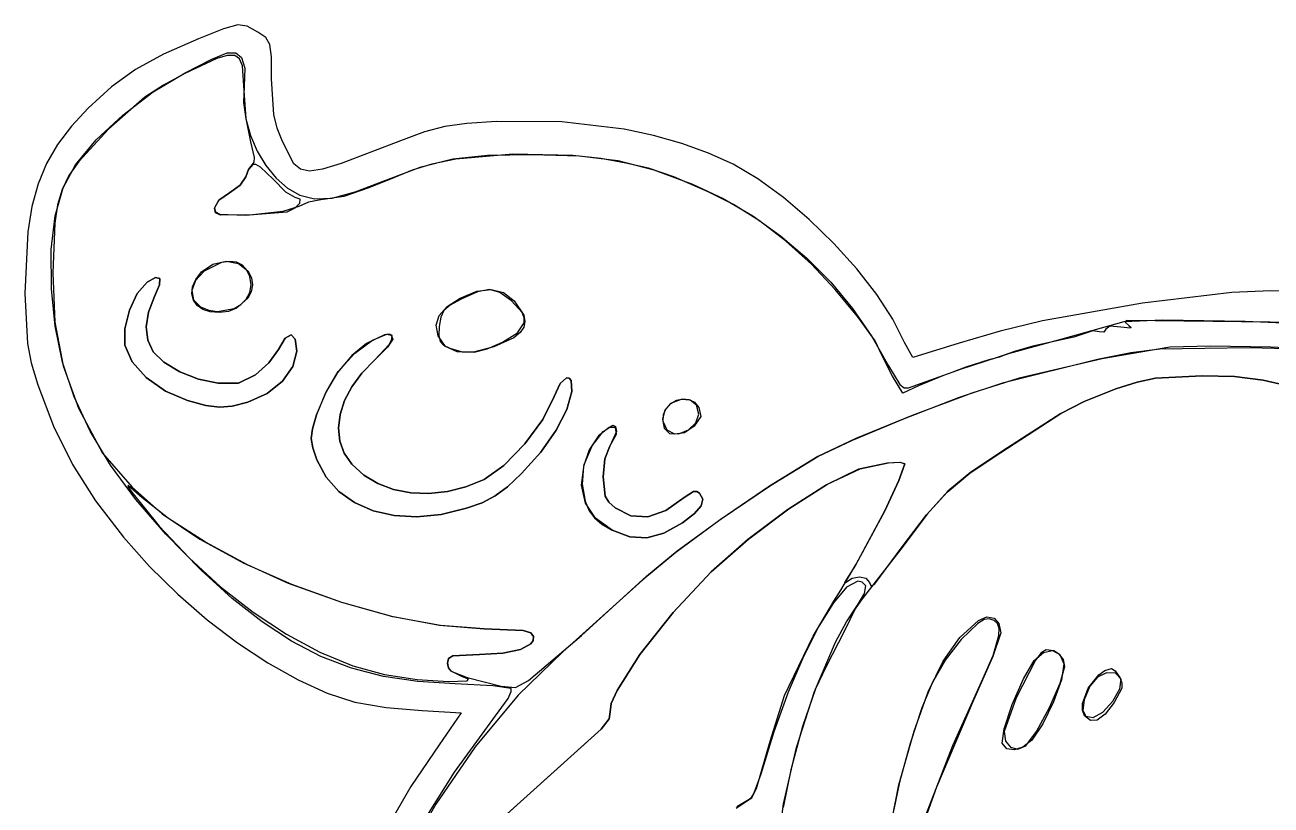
# Model space of a CAD drawing. Extents: x 92 to 340, y 24 to 544.
# Drawn here: x 91.9 to 188.1, y 483.7 to 543.9 of the extents above; entities that cross this region are included whole.
import ezdxf

# ---------------------------------------------------------------- set-up
doc = ezdxf.new("R2010")
doc.units = 0

msp = doc.modelspace()

# ---------------------------------------------------------------- linework, layer by layer
at = {"layer": 'Layer 1'}
for p, q in [((107.226471, 543.589031), (105.29753, 542.823839)), ((108.330936, 543.895534), (107.226471, 543.589031)), ((109.066903, 543.794248), (108.330936, 543.895534)), ((109.890347, 543.336072), (109.066903, 543.794248)), ((105.29753, 542.823839), (102.609693, 541.640991)), ((110.494904, 542.91517), (109.890347, 543.336072)), ((110.809907, 542.387408), (110.494904, 542.91517)), ((102.609693, 541.640991), (100.452742, 540.453215)), ((106.335817, 541.249236), (107.529689, 541.735166)), ((107.526054, 541.543184), (106.718426, 541.309859)), ((108.099778, 541.532671), (107.526054, 541.543184)), ((107.529689, 541.735166), (108.184539, 541.745903)), ((108.478487, 541.267034), (108.099778, 541.532671)), ((108.184539, 541.745903), (108.628813, 541.369688)), ((110.929714, 541.430426), (110.809907, 542.387408)), ((106.718426, 541.309859), (104.245899, 540.156837)), ((104.274474, 540.199876), (106.335817, 541.249236)), ((108.701072, 540.734985), (108.478487, 541.267034)), ((108.628813, 541.369688), (108.877477, 540.556579)), ((108.833424, 538.826511), (108.701072, 540.734985)), ((108.877477, 540.556579), (108.826369, 539.164825)), ((110.948681, 539.721862), (110.929714, 541.430426)), ((100.452742, 540.453215), (98.592521, 539.113105)), ((101.814641, 538.717927), (104.274474, 540.199876)), ((104.245899, 540.156837), (102.595592, 539.252309)), ((111.117309, 536.97231), (110.948681, 539.721862)), ((98.592521, 539.113105), (96.794875, 537.473255)), ((99.461965, 536.937165), (101.814641, 538.717927)), ((102.595592, 539.252309), (101.172762, 538.310176)), ((108.826369, 539.164825), (108.78563, 537.914247)), ((108.982561, 536.663277), (108.833424, 538.826511)), ((101.172762, 538.310176), (98.372145, 535.845184)), ((108.78563, 537.914247), (108.955546, 536.632171)), ((96.794875, 537.473255), (95.499008, 536.073459)), ((97.400198, 535.011873), (99.461965, 536.937165)), ((108.955546, 536.632171), (109.313539, 535.362705)), ((109.338602, 534.871517), (108.982561, 536.663277)), ((111.37552, 535.936664), (111.117309, 536.97231)), ((95.499008, 536.073459), (94.434173, 534.665754)), ((98.372145, 535.845184), (96.061631, 533.351601)), ((111.79182, 534.885275), (111.37552, 535.936664)), ((124.30856, 536.046268), (122.749634, 535.631302)), ((126.016447, 536.287932), (124.30856, 536.046268)), ((128.31065, 536.444201), (126.016447, 536.287932)), ((133.33955, 536.424269), (128.31065, 536.444201)), ((138.152319, 535.849241), (133.33955, 536.424269)), ((140.434669, 535.361338), (138.152319, 535.849241)), ((95.813094, 533.096338), (97.400198, 535.011873)), ((109.313539, 535.362705), (109.837033, 534.149954)), ((109.630658, 533.654874), (109.338602, 534.871517)), ((112.67618, 533.174594), (111.79182, 534.885275)), ((120.902312, 534.955125), (116.314313, 533.202475)), ((122.749634, 535.631302), (120.902312, 534.955125)), ((142.611405, 534.743988), (140.434669, 535.361338)), ((144.665333, 534.000299), (142.611405, 534.743988)), ((94.434173, 534.665754), (93.58279, 533.198642)), ((109.837033, 534.149954), (110.503452, 533.038026)), ((124.935844, 533.550584), (127.607018, 533.839041)), ((129.562968, 533.915533), (125.168032, 533.521177)), ((127.607018, 533.839041), (131.057027, 533.901378)), ((134.197815, 533.825767), (129.562968, 533.915533)), ((131.057027, 533.901378), (134.696042, 533.78366)), ((136.360331, 533.591081), (134.197815, 533.825767)), ((134.696042, 533.78366), (137.682198, 533.415249)), ((146.579259, 533.13338), (144.665333, 534.000299)), ((93.58279, 533.198642), (92.927281, 531.620624)), ((94.87369, 531.320399), (95.813094, 533.096338)), ((96.061631, 533.351601), (95.309329, 532.279056)), ((109.162654, 532.733197), (109.466308, 533.107627)), ((109.490297, 533.128794), (109.169754, 532.739415)), ((109.466308, 533.107627), (109.605054, 533.30386)), ((109.738559, 533.131418), (109.490297, 533.128794)), ((109.605054, 533.30386), (109.630658, 533.654874)), ((110.105586, 532.925417), (109.738559, 533.131418)), ((111.066156, 531.982265), (110.105586, 532.925417)), ((110.503452, 533.038026), (111.29022, 532.071027)), ((113.180078, 532.749088), (112.67618, 533.174594)), ((116.314313, 533.202475), (114.884505, 532.762148)), ((119.768484, 531.915237), (122.503125, 532.940989)), ((123.305405, 533.150711), (121.796604, 532.669124)), ((122.503125, 532.940989), (124.935844, 533.550584)), ((125.168032, 533.521177), (123.305405, 533.150711)), ((138.288976, 533.225455), (136.360331, 533.591081)), ((137.682198, 533.415249), (140.446897, 532.71611)), ((140.044752, 532.831402), (138.288976, 533.225455)), ((141.985031, 532.172765), (140.044752, 532.831402)), ((148.48197, 532.016792), (146.579259, 533.13338)), ((95.309329, 532.279056), (94.775089, 531.192616)), ((108.535415, 531.511615), (108.96113, 532.165357)), ((108.96113, 532.165357), (108.535415, 531.511615)), ((109.169754, 532.739415), (108.96113, 532.165357)), ((108.96113, 532.165357), (109.162654, 532.733197)), ((112.051994, 530.990474), (111.066156, 531.982265)), ((111.29022, 532.071027), (112.174759, 531.293066)), ((113.877973, 532.611312), (113.180078, 532.749088)), ((114.884505, 532.762148), (113.877973, 532.611312)), ((117.386813, 531.006266), (119.768484, 531.915237)), ((120.120909, 531.988968), (118.445213, 531.305637)), ((121.796604, 532.669124), (120.120909, 531.988968)), ((140.446897, 532.71611), (143.421543, 531.606204)), ((144.63898, 531.015301), (141.985031, 532.172765)), ((150.459111, 530.575486), (148.48197, 532.016792)), ((92.927281, 531.620624), (92.450069, 529.880201)), ((94.254168, 529.151751), (94.87369, 531.320399)), ((94.775089, 531.192616), (94.42098, 529.994737)), ((106.865452, 530.365087), (107.693246, 530.930634)), ((107.693246, 530.930634), (106.881592, 530.375891)), ((107.693246, 530.930634), (108.535415, 531.511615)), ((108.535415, 531.511615), (107.693246, 530.930634)), ((112.771132, 530.577856), (112.051994, 530.990474)), ((112.174759, 531.293066), (113.134493, 530.748248)), ((115.622549, 530.532568), (117.386813, 531.006266)), ((118.445213, 531.305637), (116.531966, 530.660582)), ((143.421543, 531.606204), (145.801498, 530.483891)), ((146.607283, 530.034231), (144.63898, 531.015301)), ((94.42098, 529.994737), (94.209073, 528.587874)), ((106.881592, 530.375891), (106.546717, 529.784106)), ((106.546717, 529.740008), (106.865452, 530.365087)), ((113.1541, 530.443613), (112.771132, 530.577856)), ((112.774258, 529.76198), (113.130833, 530.128064)), ((113.79313, 530.217449), (113.057235, 529.865597)), ((113.130833, 530.128064), (113.1541, 530.443613)), ((113.134493, 530.748248), (114.272754, 530.458457)), ((114.758683, 530.396528), (113.79313, 530.217449)), ((114.272754, 530.458457), (115.622549, 530.532568)), ((116.531966, 530.660582), (114.758683, 530.396528)), ((145.801498, 530.483891), (148.078356, 529.147501)), ((148.606939, 528.764533), (146.607283, 530.034231)), ((152.43751, 528.885686), (150.459111, 530.575486)), ((92.450069, 529.880201), (92.133575, 527.925875)), ((93.948971, 526.561886), (94.254168, 529.151751)), ((106.546717, 529.784106), (106.626616, 529.464753)), ((106.623209, 529.38454), (106.546717, 529.740008)), ((107.00308, 529.20555), (106.623209, 529.38454)), ((106.626616, 529.464753), (106.962598, 529.282455)), ((106.962598, 529.282455), (108.920207, 529.202022)), ((109.511816, 529.234125), (107.00308, 529.20555)), ((108.920207, 529.202022), (112.157298, 529.47613)), ((111.816471, 529.479217), (109.511816, 529.234125)), ((113.057235, 529.865597), (111.816471, 529.479217)), ((112.157298, 529.47613), (112.774258, 529.76198)), ((148.078356, 529.147501), (150.233919, 527.613906)), ((94.209073, 528.587874), (94.06014, 524.757019)), ((150.618104, 527.220132), (148.606939, 528.764533)), ((154.343991, 527.023618), (152.43751, 528.885686)), ((92.133575, 527.925875), (91.912427, 523.169518)), ((150.233919, 527.613906), (152.249989, 525.899976)), ((152.620935, 525.41495), (150.618104, 527.220132)), ((156.105381, 525.065505), (154.343991, 527.023618)), ((93.952543, 523.522296), (93.948971, 526.561886)), ((105.542005, 524.822636), (106.422512, 525.427953)), ((107.071458, 525.558178), (105.745205, 524.892839)), ((106.422512, 525.427953), (107.440171, 525.647475)), ((107.682298, 525.64204), (107.071458, 525.558178)), ((107.440171, 525.647475), (108.404716, 525.476537)), ((108.229865, 525.568408), (107.682298, 525.64204)), ((108.692848, 525.343568), (108.229865, 525.568408)), ((108.404716, 525.476537), (109.125877, 524.910477)), ((109.049936, 524.973801), (108.692848, 525.343568)), ((152.249989, 525.899976), (154.108367, 524.022583)), ((154.444015, 523.479985), (152.620935, 525.41495)), ((94.06014, 524.757019), (94.225631, 520.938633)), ((101.334069, 524.037352), (101.996168, 524.395344)), ((101.996168, 524.395344), (101.334069, 524.037352)), ((101.996168, 524.395344), (102.319202, 524.318163)), ((102.319202, 524.318163), (101.996168, 524.395344)), ((102.319202, 524.318163), (102.295103, 523.821353)), ((102.295103, 523.821353), (102.319202, 524.318163)), ((105.076983, 524.175227), (104.797335, 523.388725)), ((104.855218, 523.674674), (105.101045, 524.243644)), ((105.745205, 524.892839), (105.076983, 524.175227)), ((105.101045, 524.243644), (105.542005, 524.822636)), ((109.279817, 524.465393), (109.049936, 524.973801)), ((109.125877, 524.910477), (109.388712, 524.378109)), ((109.36118, 523.824627), (109.279817, 524.465393)), ((109.388712, 524.378109), (109.46418, 523.832085)), ((157.648507, 523.087574), (156.105381, 525.065505)), ((91.912427, 523.169518), (92.100546, 519.302277)), ((94.236251, 520.639595), (93.952543, 523.522296)), ((99.979358, 521.877998), (100.581721, 523.171557)), ((100.581721, 523.171557), (99.979358, 521.877998)), ((100.581721, 523.171557), (101.334069, 524.037352)), ((101.334069, 524.037352), (100.581721, 523.171557)), ((102.295103, 523.821353), (101.9158, 522.920457)), ((101.9158, 522.920457), (102.295103, 523.821353)), ((104.794906, 523.137355), (104.855218, 523.674674)), ((104.797335, 523.388725), (104.919655, 522.661953)), ((108.991165, 522.731544), (109.263425, 523.238448)), ((109.369372, 523.297645), (109.121379, 522.800027)), ((109.263425, 523.238448), (109.36118, 523.824627)), ((109.46418, 523.832085), (109.369372, 523.297645)), ((125.51171, 522.798396), (126.793837, 523.33507)), ((126.843612, 523.295752), (125.575562, 522.728545)), ((126.793837, 523.33507), (127.890492, 523.480227)), ((127.76896, 523.467307), (126.843612, 523.295752)), ((128.568895, 523.235702), (127.76896, 523.467307)), ((127.890492, 523.480227), (128.83554, 523.232081)), ((129.460707, 522.593432), (128.568895, 523.235702)), ((128.83554, 523.232081), (129.662848, 522.588845)), ((154.108367, 524.022583), (155.790855, 521.998598)), ((156.197575, 521.354122), (154.444015, 523.479985)), ((185.066936, 523.228812), (178.15289, 522.420923)), ((188.076117, 523.370069), (185.066936, 523.228812)), ((190.991937, 523.32646), (188.076117, 523.370069)), ((101.9158, 522.920457), (101.450635, 521.730487)), ((101.450635, 521.730487), (101.9158, 522.920457)), ((104.910489, 522.653316), (104.794906, 523.137355)), ((105.192345, 522.244187), (104.910489, 522.653316)), ((104.919655, 522.661953), (105.457339, 522.123531)), ((105.630856, 521.931598), (105.192345, 522.244187)), ((108.049155, 522.010466), (108.575907, 522.317642)), ((109.121379, 522.800027), (108.234198, 522.016215)), ((108.575907, 522.317642), (108.991165, 522.731544)), ((124.738095, 522.265943), (124.247397, 521.845807)), ((124.49701, 522.144384), (125.51171, 522.798396)), ((125.575562, 522.728545), (124.738095, 522.265943)), ((130.275618, 521.692999), (129.460707, 522.593432)), ((129.662848, 522.588845), (130.406372, 521.486596)), ((158.900193, 521.166049), (157.648507, 523.087574)), ((178.15289, 522.420923), (170.431065, 521.057789)), ((99.627754, 520.444738), (99.979358, 521.877998)), ((99.979358, 521.877998), (99.627754, 520.444738)), ((101.450635, 521.730487), (101.275288, 520.58758)), ((101.275288, 520.58758), (101.450635, 521.730487)), ((105.457339, 522.123531), (106.115002, 521.866549)), ((106.2164, 521.737179), (105.630856, 521.931598)), ((106.115002, 521.866549), (106.787196, 521.771194)), ((106.939359, 521.682559), (106.2164, 521.737179)), ((106.787196, 521.771194), (108.049155, 522.010466)), ((107.62919, 521.780498), (106.939359, 521.682559)), ((108.234198, 522.016215), (107.62919, 521.780498)), ((123.652151, 520.710286), (123.88117, 521.455149)), ((123.88117, 521.455149), (124.49701, 522.144384)), ((123.999918, 521.337696), (123.892106, 520.611172)), ((124.247397, 521.845807), (123.999918, 521.337696)), ((130.438291, 521.279291), (130.275618, 521.692999)), ((130.406372, 521.486596), (130.499933, 521.000668)), ((130.436446, 520.883781), (130.438291, 521.279291)), ((155.790855, 521.998598), (157.279254, 519.844893)), ((157.521451, 519.502898), (156.197575, 521.354122)), ((94.225631, 520.938633), (94.85808, 517.571857)), ((94.817405, 517.869751), (94.236251, 520.639595)), ((99.627682, 519.159843), (99.627754, 520.444738)), ((99.627754, 520.444738), (99.627682, 519.159843)), ((101.275288, 520.58758), (101.391181, 519.545281)), ((101.391181, 519.545281), (101.275288, 520.58758)), ((123.797914, 519.889388), (123.652151, 520.710286)), ((123.892106, 520.611172), (123.866072, 519.906779)), ((129.935221, 520.128935), (130.436446, 520.883781)), ((130.405358, 520.552126), (130.120647, 520.136408)), ((130.499933, 521.000668), (130.405358, 520.552126)), ((159.787267, 519.377154), (158.900193, 521.166049)), ((170.431065, 521.057789), (167.179339, 520.262715)), ((171.956697, 519.655849), (176.741778, 520.986528)), ((175.330666, 520.402327), (175.18025, 520.187794)), ((175.630615, 520.629693), (175.330666, 520.402327)), ((176.477194, 520.568133), (175.630615, 520.629693)), ((177.232757, 520.480556), (176.477194, 520.568133)), ((176.741778, 520.986528), (179.706216, 521.114454)), ((176.918167, 521.0846), (176.82446, 520.952573)), ((176.82446, 520.952573), (177.094556, 520.695133)), ((192.597385, 520.883164), (176.918167, 521.0846)), ((177.094556, 520.695133), (177.27154, 520.549281)), ((177.27154, 520.549281), (177.232757, 520.480556)), ((179.706216, 521.114454), (186.090395, 521.026744)), ((186.090395, 521.026744), (194.154503, 520.660958)), ((101.391181, 519.545281), (101.799736, 518.657135)), ((101.799736, 518.657135), (101.391181, 519.545281)), ((111.477848, 518.843754), (112.001646, 519.700305)), ((112.001646, 519.700305), (111.477848, 518.843754)), ((112.001646, 519.700305), (112.453015, 519.960252)), ((112.453015, 519.960252), (112.001646, 519.700305)), ((112.453015, 519.960252), (112.769578, 519.629319)), ((112.769578, 519.629319), (112.453015, 519.960252)), ((112.769578, 519.629319), (112.88896, 518.713226)), ((112.88896, 518.713226), (112.769578, 519.629319)), ((117.347076, 518.528933), (118.729949, 519.563774)), ((119.652276, 519.964679), (118.279408, 519.299191)), ((118.729949, 519.563774), (119.841426, 520.010446)), ((120.050923, 520.01893), (119.652276, 519.964679)), ((119.841426, 520.010446), (120.175326, 519.941885)), ((120.297298, 519.64068), (119.888781, 519.021951)), ((120.017821, 519.225421), (120.240185, 519.636159)), ((120.249056, 519.905043), (120.050923, 520.01893)), ((120.175326, 519.941885), (120.297298, 519.64068)), ((120.240185, 519.636159), (120.249056, 519.905043)), ((124.363897, 519.063623), (123.797914, 519.889388)), ((123.866072, 519.906779), (123.962441, 519.456485)), ((123.962441, 519.456485), (124.227813, 519.164611)), ((127.57368, 518.88036), (128.76397, 519.391618)), ((129.643798, 519.748955), (128.105686, 519.040604)), ((128.76397, 519.391618), (129.935221, 520.128935)), ((130.120647, 520.136408), (129.643798, 519.748955)), ((157.279254, 519.844893), (158.555367, 517.578339)), ((158.05548, 518.391846), (157.521451, 519.502898)), ((160.432146, 518.230626), (159.787267, 519.377154)), ((167.179339, 520.262715), (164.005434, 519.320004)), ((167.921358, 518.54354), (171.956697, 519.655849)), ((171.450108, 519.478755), (169.686218, 519.084349)), ((172.86757, 519.778263), (171.450108, 519.478755)), ((173.85429, 520.130688), (172.86757, 519.778263)), ((174.323926, 520.269992), (173.85429, 520.130688)), ((174.818432, 520.213238), (174.323926, 520.269992)), ((175.18025, 520.187794), (174.818432, 520.213238)), ((92.100546, 519.302277), (92.40237, 517.810611)), ((100.182547, 517.897333), (99.627682, 519.159843)), ((99.627682, 519.159843), (100.182547, 517.897333)), ((101.799736, 518.657135), (102.630027, 517.851136)), ((102.630027, 517.851136), (101.799736, 518.657135)), ((110.741424, 517.797856), (111.477848, 518.843754)), ((111.477848, 518.843754), (110.741424, 517.797856)), ((112.88896, 518.713226), (112.597328, 517.520974)), ((112.597328, 517.520974), (112.88896, 518.713226)), ((117.13219, 518.365211), (116.045662, 517.049172)), ((116.077015, 517.134192), (117.347076, 518.528933)), ((118.279408, 519.299191), (117.13219, 518.365211)), ((118.906647, 518.030954), (120.017821, 519.225421)), ((119.888781, 519.021951), (118.906647, 518.030954)), ((124.227813, 519.164611), (124.708787, 518.935476)), ((125.274599, 518.64611), (124.363897, 519.063623)), ((124.708787, 518.935476), (125.6675, 518.665882)), ((126.523901, 518.63804), (125.274599, 518.64611)), ((125.6675, 518.665882), (126.581994, 518.642979)), ((128.105686, 519.040604), (126.523901, 518.63804)), ((126.581994, 518.642979), (127.57368, 518.88036)), ((158.859461, 516.765539), (158.05548, 518.391846)), ((164.005434, 519.320004), (160.432146, 518.230626)), ((164.195581, 517.343389), (167.921358, 518.54354)), ((167.481355, 518.393257), (167.128577, 518.248618)), ((168.275106, 518.691707), (167.481355, 518.393257)), ((169.686218, 519.084349), (168.275106, 518.691707)), ((174.692843, 518.089515), (177.259579, 518.608319)), ((180.269558, 519.028257), (175.057087, 518.115973)), ((177.259579, 518.608319), (179.504118, 518.88741)), ((179.504118, 518.88741), (186.443173, 518.987335)), ((183.411807, 519.101392), (180.269558, 519.028257)), ((188.067275, 519.005856), (183.411807, 519.101392)), ((186.443173, 518.987335), (192.14164, 518.843534)), ((192.616248, 518.79549), (188.067275, 519.005856)), ((92.40237, 517.810611), (92.913611, 516.113958)), ((95.713323, 515.180232), (94.817405, 517.869751)), ((94.85808, 517.571857), (96.051114, 514.317067)), ((101.278683, 516.673949), (100.182547, 517.897333)), ((100.182547, 517.897333), (101.278683, 516.673949)), ((102.630027, 517.851136), (103.860004, 517.123785)), ((103.860004, 517.123785), (102.630027, 517.851136)), ((109.713958, 516.878428), (110.741424, 517.797856)), ((110.741424, 517.797856), (109.713958, 516.878428)), ((112.597328, 517.520974), (111.79601, 516.390404)), ((111.79601, 516.390404), (112.597328, 517.520974)), ((118.906647, 518.030954), (117.921054, 517.018915)), ((117.921054, 517.018915), (118.906647, 518.030954)), ((158.555367, 517.578339), (159.425626, 516.146281)), ((164.53072, 517.476034), (163.248019, 516.981439)), ((166.29461, 518.037656), (164.53072, 517.476034)), ((167.128577, 518.248618), (166.29461, 518.037656)), ((167.460894, 516.298814), (174.692843, 518.089515)), ((175.057087, 518.115973), (168.64129, 516.627956)), ((102.75873, 515.628298), (101.278683, 516.673949)), ((101.278683, 516.673949), (102.75873, 515.628298)), ((103.860004, 517.123785), (105.316795, 516.558359)), ((105.316795, 516.558359), (103.860004, 517.123785)), ((105.316795, 516.558359), (106.827528, 516.238136)), ((106.827528, 516.238136), (105.316795, 516.558359)), ((108.398405, 516.246073), (109.713958, 516.878428)), ((109.713958, 516.878428), (108.398405, 516.246073)), ((116.045662, 517.049172), (115.111599, 515.482044)), ((115.15084, 515.545985), (116.077015, 517.134192)), ((117.921054, 517.018915), (117.144234, 515.964171)), ((117.144234, 515.964171), (117.921054, 517.018915)), ((133.231495, 516.212499), (133.714768, 516.639994)), ((133.714768, 516.639994), (133.231495, 516.212499)), ((133.714768, 516.639994), (133.912868, 516.622527)), ((133.912868, 516.622527), (133.714768, 516.639994)), ((133.912868, 516.622527), (134.057944, 516.444197)), ((134.057944, 516.444197), (133.912868, 516.622527)), ((134.057944, 516.444197), (134.117023, 515.584791)), ((134.117023, 515.584791), (134.057944, 516.444197)), ((159.652153, 515.476841), (158.859461, 516.765539)), ((160.096654, 515.886063), (164.195581, 517.343389)), ((162.366074, 516.655825), (160.876646, 516.028586)), ((162.807047, 516.819514), (162.366074, 516.655825)), ((163.248019, 516.981439), (162.807047, 516.819514)), ((168.64129, 516.627956), (165.000251, 515.461379)), ((179.175593, 516.628176), (177.753082, 516.317693)), ((177.753082, 516.317693), (179.175593, 516.628176)), ((182.753115, 516.814928), (179.175593, 516.628176)), ((179.175593, 516.628176), (182.753115, 516.814928)), ((185.248446, 516.745458), (182.753115, 516.814928)), ((182.753115, 516.814928), (185.248446, 516.745458)), ((187.485279, 516.473218), (185.248446, 516.745458)), ((185.248446, 516.745458), (187.485279, 516.473218)), ((189.945685, 515.912781), (187.485279, 516.473218)), ((187.485279, 516.473218), (189.945685, 515.912781)), ((92.913611, 516.113958), (94.122041, 512.926201)), ((104.465327, 514.898991), (102.75873, 515.628298)), ((102.75873, 515.628298), (104.465327, 514.898991)), ((106.827528, 516.238136), (108.398405, 516.246073)), ((108.398405, 516.246073), (106.827528, 516.238136)), ((111.79601, 516.390404), (110.595368, 515.436376)), ((110.595368, 515.436376), (111.79601, 516.390404)), ((114.42178, 513.794795), (115.15084, 515.545985)), ((115.111599, 515.482044), (114.42178, 513.794795)), ((117.144234, 515.964171), (116.581033, 514.888805)), ((116.581033, 514.888805), (117.144234, 515.964171)), ((132.752125, 515.202027), (133.231495, 516.212499)), ((133.231495, 516.212499), (132.752125, 515.202027)), ((134.117023, 515.584791), (133.738415, 514.201813)), ((133.738415, 514.201813), (134.117023, 515.584791)), ((159.425626, 516.146281), (159.76787, 515.889685)), ((160.876646, 516.028586), (159.652153, 515.476841)), ((159.76787, 515.889685), (160.096654, 515.886063)), ((164.045022, 515.149976), (167.460894, 516.298814)), ((176.102897, 515.789755), (173.649943, 514.813883)), ((173.649943, 514.813221), (176.102897, 515.789755)), ((177.753082, 516.317693), (176.102897, 515.789755)), ((176.102897, 515.789755), (177.753082, 516.317693)), ((96.941322, 512.538509), (95.713323, 515.180232)), ((105.870045, 514.523525), (104.465327, 514.898991)), ((104.465327, 514.898991), (105.870045, 514.523525)), ((106.930275, 514.382347), (105.870045, 514.523525)), ((105.870045, 514.523525), (106.930275, 514.382347)), ((109.105769, 514.773754), (107.918142, 514.468182)), ((107.918142, 514.468182), (109.105769, 514.773754)), ((110.595368, 515.436376), (109.105769, 514.773754)), ((109.105769, 514.773754), (110.595368, 515.436376)), ((116.581033, 514.888805), (116.236294, 513.814904)), ((116.236294, 513.814904), (116.581033, 514.888805)), ((131.871525, 513.433242), (132.752125, 515.202027)), ((132.752125, 515.202027), (131.871525, 513.433242)), ((141.728561, 514.674624), (141.28975, 514.163421)), ((141.40174, 514.294037), (141.750521, 514.663504)), ((142.556316, 514.980714), (141.728561, 514.674624)), ((141.750521, 514.663504), (142.190745, 514.914028)), ((142.190745, 514.914028), (142.675567, 515.027183)), ((143.260544, 514.921216), (142.556316, 514.980714)), ((142.675567, 515.027183), (143.158145, 514.984545)), ((143.158145, 514.984545), (143.591634, 514.767686)), ((143.749996, 514.530459), (143.260544, 514.921216)), ((143.591634, 514.767686), (143.929191, 514.358182)), ((143.933424, 513.842773), (143.749996, 514.530459)), ((159.787179, 513.521348), (164.045022, 515.149976)), ((165.000251, 515.461379), (160.397088, 513.750654)), ((173.649943, 514.813883), (171.869561, 513.900982)), ((171.869561, 513.898865), (173.649943, 514.813221)), ((96.051114, 514.317067), (97.898364, 510.834635)), ((107.918142, 514.468182), (106.930275, 514.382347)), ((106.930275, 514.382347), (107.918142, 514.468182)), ((114.111137, 512.723513), (114.42178, 513.794795)), ((114.42178, 513.794795), (114.111137, 512.723513)), ((116.236294, 513.814904), (116.114864, 512.76455)), ((116.114864, 512.76455), (116.236294, 513.814904)), ((133.738415, 514.201813), (132.918019, 512.60955)), ((132.918019, 512.60955), (133.738415, 514.201813)), ((141.28975, 514.163421), (141.128486, 513.453086)), ((141.165881, 513.271978), (141.191245, 513.824053)), ((141.191245, 513.824053), (141.40174, 514.294037)), ((144.07943, 513.653067), (143.566888, 512.925198)), ((143.699576, 513.186512), (143.933424, 513.842773)), ((143.929191, 514.358182), (144.07943, 513.653067)), ((160.397088, 513.750654), (156.032116, 511.963927)), ((167.216772, 510.887552), (171.869561, 513.898865)), ((171.869561, 513.900982), (167.393161, 511.00926)), ((94.122041, 512.926201), (95.587316, 509.969888)), ((114.01097, 511.964804), (114.111137, 512.723513)), ((114.111137, 512.723513), (114.01097, 511.964804)), ((116.114864, 512.76455), (116.221588, 511.759829)), ((116.221588, 511.759829), (116.114864, 512.76455)), ((130.486232, 511.549363), (131.871525, 513.433242)), ((131.871525, 513.433242), (130.486232, 511.549363)), ((132.918019, 512.60955), (131.725751, 510.921904)), ((131.725751, 510.921904), (132.918019, 512.60955)), ((137.000151, 512.811785), (136.180069, 512.160375)), ((136.534302, 512.513153), (137.271779, 512.994287)), ((137.499062, 512.822936), (137.000151, 512.811785)), ((137.271779, 512.994287), (137.49719, 512.889205)), ((137.49719, 512.889205), (137.572131, 512.497984)), ((137.5542, 512.30578), (137.499062, 512.822936)), ((141.128486, 513.453086), (141.251121, 512.772847)), ((141.471882, 512.601248), (141.165881, 513.271978)), ((141.251121, 512.772847), (141.664003, 512.351933)), ((142.061584, 512.307219), (141.471882, 512.601248)), ((142.380848, 512.320211), (143.120712, 512.638698)), ((143.566888, 512.925198), (142.803686, 512.408874)), ((143.120712, 512.638698), (143.699576, 513.186512)), ((155.777383, 511.848205), (159.787179, 513.521348)), ((98.51872, 509.912048), (96.941322, 512.538509)), ((114.123529, 511.250081), (114.01097, 511.964804)), ((114.01097, 511.964804), (114.123529, 511.250081)), ((116.221588, 511.759829), (116.56131, 510.822824)), ((116.56131, 510.822824), (116.221588, 511.759829)), ((136.180069, 512.160375), (135.449014, 511.080819)), ((135.689206, 511.388816), (136.534302, 512.513153)), ((137.572131, 512.497984), (137.042964, 511.372269)), ((137.042964, 511.372269), (137.5542, 512.30578)), ((141.664003, 512.351933), (142.380848, 512.320211)), ((142.803686, 512.408874), (142.061584, 512.307219)), ((156.032116, 511.963927), (153.105652, 510.569346)), ((153.105652, 510.565818), (155.777383, 511.848205)), ((97.898364, 510.834635), (100.191421, 508.199031)), ((114.451061, 510.31076), (114.123529, 511.250081)), ((114.123529, 511.250081), (114.451061, 510.31076)), ((116.56131, 510.822824), (117.138877, 509.975621)), ((117.138877, 509.975621), (116.56131, 510.822824)), ((128.883187, 509.890645), (130.486232, 511.549363)), ((130.486232, 511.549363), (128.883187, 509.890645)), ((131.725751, 510.921904), (130.231526, 509.252779)), ((130.231526, 509.252779), (131.725751, 510.921904)), ((135.449014, 511.080819), (135.018724, 509.798262)), ((135.065996, 509.955512), (135.689206, 511.388816)), ((137.042964, 511.372269), (136.676736, 510.398734)), ((136.676736, 510.398734), (137.042964, 511.372269)), ((164.839599, 509.288723), (167.216772, 510.887552)), ((167.393161, 511.00926), (164.90058, 509.354428)), ((95.587316, 509.969888), (97.367445, 507.141502)), ((100.462835, 507.26832), (98.51872, 509.912048)), ((115.149617, 508.982457), (114.451061, 510.31076)), ((114.451061, 510.31076), (115.149617, 508.982457)), ((117.138877, 509.975621), (118.056053, 509.134412)), ((118.056053, 509.134412), (117.138877, 509.975621)), ((127.34933, 508.797342), (128.883187, 509.890645)), ((128.883187, 509.890645), (127.34933, 508.797342)), ((134.86343, 508.362802), (135.065996, 509.955512)), ((135.018724, 509.798262), (134.914136, 508.436197)), ((136.676736, 510.398734), (136.525086, 509.016417)), ((136.525086, 509.016417), (136.676736, 510.398734)), ((153.105652, 510.569346), (149.376166, 508.278461)), ((149.464151, 508.333467), (153.105652, 510.565818)), ((158.455133, 510.067167), (156.251726, 509.601676)), ((156.375199, 509.620726), (158.560526, 510.090318)), ((159.412093, 510.12069), (158.455133, 510.067167)), ((158.560526, 510.090318), (159.447757, 510.132249)), ((159.808434, 510.002432), (159.350793, 508.715862)), ((159.352755, 508.720453), (159.808434, 510.002432)), ((159.808434, 510.002432), (159.412093, 510.12069)), ((159.447757, 510.132249), (159.808434, 510.002432)), ((116.125726, 507.87948), (115.149617, 508.982457)), ((115.149617, 508.982457), (116.125726, 507.87948)), ((118.056053, 509.134412), (119.143141, 508.483712)), ((119.143141, 508.483712), (118.056053, 509.134412)), ((125.949455, 508.223559), (127.34933, 508.797342)), ((127.34933, 508.797342), (125.949455, 508.223559)), ((130.231526, 509.252779), (129.152858, 508.240885)), ((129.152858, 508.240885), (130.231526, 509.252779)), ((136.525086, 509.016417), (136.700946, 507.523461)), ((136.700946, 507.523461), (136.525086, 509.016417)), ((156.251726, 509.601676), (153.768108, 508.389696)), ((153.861969, 508.42854), (156.375199, 509.620726)), ((163.082743, 507.829364), (164.839599, 509.288723)), ((164.90058, 509.354428), (163.143377, 507.909709)), ((99.874759, 508.331411), (99.858416, 508.251573)), ((99.858416, 508.251573), (100.155438, 507.823675)), ((100.923083, 507.405633), (99.874759, 508.331411)), ((100.155438, 507.823675), (102.284648, 505.19373)), ((100.191421, 508.199031), (102.502847, 506.156858)), ((117.347078, 507.01228), (116.125726, 507.87948)), ((116.125726, 507.87948), (117.347078, 507.01228)), ((119.143141, 508.483712), (120.366489, 508.027397)), ((120.366489, 508.027397), (119.143141, 508.483712)), ((120.366489, 508.027397), (121.692447, 507.769347)), ((121.692447, 507.769347), (120.366489, 508.027397)), ((123.087361, 507.713439), (124.517581, 507.86355)), ((124.517581, 507.86355), (123.087361, 507.713439)), ((124.517581, 507.86355), (125.949455, 508.223559)), ((125.949455, 508.223559), (124.517581, 507.86355)), ((129.152858, 508.240885), (128.198776, 507.527738)), ((128.198776, 507.527738), (129.152858, 508.240885)), ((135.164995, 506.969555), (134.86343, 508.362802)), ((134.914136, 508.436197), (135.160188, 507.118119)), ((142.791482, 507.404575), (143.49986, 507.881222)), ((143.49986, 507.881222), (142.791482, 507.404575)), ((143.49986, 507.881222), (143.758369, 507.883355)), ((143.758369, 507.883355), (143.49986, 507.881222)), ((143.758369, 507.883355), (143.98493, 507.736892)), ((143.98493, 507.736892), (143.758369, 507.883355)), ((149.376166, 508.278461), (145.558275, 505.698981)), ((145.644882, 505.769228), (149.464151, 508.333467)), ((153.768108, 508.389696), (150.785387, 506.484442)), ((150.861411, 506.536961), (153.861969, 508.42854)), ((159.350793, 508.715862), (158.272174, 506.375786)), ((158.280993, 506.394263), (159.352755, 508.720453)), ((161.493632, 506.074795), (163.082743, 507.829364)), ((163.143377, 507.909709), (161.541682, 506.115937)), ((97.367445, 507.141502), (99.520438, 504.337523)), ((102.790984, 504.574792), (100.462835, 507.26832)), ((102.992269, 505.778852), (100.923083, 507.405633)), ((118.781367, 506.391308), (117.347078, 507.01228)), ((117.347078, 507.01228), (118.781367, 506.391308)), ((121.692447, 507.769347), (123.087361, 507.713439)), ((123.087361, 507.713439), (121.692447, 507.769347)), ((127.203616, 507.008598), (126.001718, 506.578721)), ((126.001718, 506.578721), (127.203616, 507.008598)), ((128.198776, 507.527738), (127.203616, 507.008598)), ((127.203616, 507.008598), (128.198776, 507.527738)), ((135.160188, 507.118119), (135.468317, 506.39187)), ((135.958221, 505.804842), (135.164995, 506.969555)), ((136.700946, 507.523461), (136.98437, 507.050794)), ((136.98437, 507.050794), (136.700946, 507.523461)), ((136.98437, 507.050794), (137.454656, 506.614705)), ((137.454656, 506.614705), (136.98437, 507.050794)), ((141.385408, 506.396721), (142.791482, 507.404575)), ((142.791482, 507.404575), (141.385408, 506.396721)), ((143.98493, 507.736892), (144.236835, 507.283021)), ((144.236835, 507.283021), (143.98493, 507.736892)), ((144.236835, 507.283021), (144.110254, 506.771603)), ((144.110254, 506.771603), (144.236835, 507.283021)), ((102.502847, 506.156858), (105.421703, 504.188265)), ((120.396283, 506.027015), (118.781367, 506.391308)), ((118.781367, 506.391308), (120.396283, 506.027015)), ((122.159519, 505.929852), (120.396283, 506.027015)), ((120.396283, 506.027015), (122.159519, 505.929852)), ((124.038767, 506.110271), (122.159519, 505.929852)), ((122.159519, 505.929852), (124.038767, 506.110271)), ((126.001718, 506.578721), (124.038767, 506.110271)), ((124.038767, 506.110271), (126.001718, 506.578721)), ((135.468317, 506.39187), (135.869184, 505.830127)), ((137.454656, 506.614705), (138.668245, 505.994576)), ((138.668245, 505.994576), (137.454656, 506.614705)), ((138.668245, 505.994576), (139.994746, 505.924318)), ((139.994746, 505.924318), (138.668245, 505.994576)), ((139.994746, 505.924318), (141.385408, 506.396721)), ((141.385408, 506.396721), (139.994746, 505.924318)), ((143.587459, 506.172211), (142.650723, 505.454418)), ((142.650723, 505.454418), (143.587459, 506.172211)), ((144.110254, 506.771603), (143.587459, 506.172211)), ((143.587459, 506.172211), (144.110254, 506.771603)), ((150.785387, 506.484442), (147.693856, 504.157838)), ((147.744898, 504.202536), (150.861411, 506.536961)), ((158.272174, 506.375786), (156.017834, 502.179227)), ((156.060873, 502.266716), (158.280993, 506.394263)), ((161.541682, 506.115937), (159.515628, 503.41395)), ((159.619698, 503.590339), (161.493632, 506.074795)), ((102.284648, 505.19373), (104.586341, 502.751268)), ((105.852362, 503.967194), (102.992269, 505.778852)), ((135.869184, 505.830127), (136.433165, 505.357283)), ((137.230642, 504.897734), (135.958221, 505.804842)), ((136.433165, 505.357283), (137.230642, 504.897734)), ((138.601405, 504.379729), (137.230642, 504.897734)), ((137.230642, 504.897734), (138.601405, 504.379729)), ((142.650723, 505.454418), (141.223604, 504.649042)), ((141.223604, 504.649042), (142.650723, 505.454418)), ((145.558275, 505.698981), (142.138253, 503.173874)), ((142.251263, 503.294617), (145.644882, 505.769228)), ((99.520438, 504.337523), (101.538668, 502.080513)), ((105.520486, 501.798932), (102.790984, 504.574792)), ((105.421703, 504.188265), (108.799007, 502.35317)), ((109.081151, 502.217581), (105.852362, 503.967194)), ((139.903112, 504.293822), (138.601405, 504.379729)), ((138.601405, 504.379729), (139.903112, 504.293822)), ((141.223604, 504.649042), (139.903112, 504.293822)), ((139.903112, 504.293822), (141.223604, 504.649042)), ((144.883808, 501.68181), (147.744898, 504.202536)), ((147.693856, 504.157838), (144.883808, 501.68181)), ((142.138253, 503.173874), (139.602368, 501.046104)), ((139.886708, 501.331149), (142.251263, 503.294617)), ((159.515628, 503.41395), (156.518074, 499.58137)), ((157.497077, 500.738879), (159.619698, 503.590339)), ((101.538668, 502.080513), (103.70783, 499.949962)), ((104.586341, 502.751268), (107.01849, 500.52664)), ((108.799007, 502.35317), (112.485779, 500.711494)), ((112.256429, 500.776934), (109.081151, 502.217581)), ((154.869542, 500.26329), (156.060873, 502.266716)), ((156.017834, 502.179227), (155.282821, 501.062949)), ((107.911692, 499.621076), (105.520486, 501.798932)), ((134.860944, 496.749974), (139.886708, 501.331149)), ((144.883808, 501.68181), (141.942692, 498.536618)), ((141.942692, 498.536618), (144.883808, 501.68181)), ((155.282821, 501.062949), (155.165842, 500.824196)), ((155.249484, 500.85631), (155.76121, 501.175596)), ((155.76121, 501.175596), (156.316461, 501.282024)), ((156.316461, 501.282024), (156.797099, 501.175596)), ((156.797099, 501.175596), (157.084988, 500.85631)), ((107.01849, 500.52664), (109.539068, 498.5502)), ((116.370052, 499.295587), (112.256429, 500.776934)), ((112.485779, 500.711494), (116.333037, 499.323157)), ((139.602368, 501.046104), (133.42699, 495.496553)), ((155.329041, 500.478798), (154.31, 499.284074)), ((154.339669, 499.406745), (154.869542, 500.26329)), ((155.165842, 500.824196), (155.249484, 500.85631)), ((156.180874, 500.949565), (155.329041, 500.478798)), ((156.526247, 500.881423), (156.180874, 500.949565)), ((156.80841, 500.593843), (156.526247, 500.881423)), ((156.708133, 500.00876), (156.80841, 500.593843)), ((157.084988, 500.85631), (157.214584, 500.574633)), ((157.214584, 500.574633), (157.497077, 500.738879)), ((103.70783, 499.949962), (105.9829, 497.977938)), ((110.21175, 497.800254), (107.911692, 499.621076)), ((116.333037, 499.323157), (120.191801, 498.248078)), ((120.30647, 498.206947), (116.370052, 499.295587)), ((152.756931, 496.70861), (154.339669, 499.406745)), ((154.31, 499.284074), (153.180838, 497.467921)), ((156.518074, 499.58137), (155.997241, 498.806846)), ((156.162826, 499.094536), (156.708133, 500.00876)), ((109.539068, 498.5502), (112.106048, 496.8523)), ((120.191801, 498.248078), (123.913089, 497.546178)), ((123.99074, 497.528411), (120.30647, 498.206947)), ((141.942692, 498.536618), (139.371431, 495.2803)), ((139.371431, 495.2803), (141.942692, 498.536618)), ((155.997241, 498.806846), (155.170814, 497.125329)), ((155.321394, 497.819749), (156.162826, 499.094536)), ((165.500154, 497.90391), (166.158901, 498.192417)), ((166.158901, 498.192417), (166.705597, 498.107992)), ((105.9829, 497.977938), (108.318853, 496.196509)), ((112.474732, 496.312237), (110.21175, 497.800254)), ((123.913089, 497.546178), (127.347919, 497.277377)), ((127.347919, 497.277377), (123.99074, 497.528411)), ((127.347919, 497.277377), (130.366861, 497.142307)), ((130.366861, 497.142307), (127.347919, 497.277377)), ((153.180838, 497.467921), (151.998644, 495.13287)), ((154.474331, 496.247761), (155.321394, 497.819749)), ((164.053572, 496.595925), (165.500154, 497.90391)), ((165.443974, 497.695727), (164.175826, 496.443409)), ((165.934678, 497.981053), (165.443974, 497.695727)), ((166.334827, 498.042905), (165.934678, 497.981053)), ((166.721105, 497.921443), (166.334827, 498.042905)), ((166.705597, 498.107992), (167.078726, 497.684637)), ((166.974877, 497.674324), (166.721105, 497.921443)), ((167.094669, 497.290919), (166.974877, 497.674324)), ((167.078726, 497.684637), (167.216772, 496.956349)), ((167.079012, 496.760601), (167.094669, 497.290919)), ((112.106048, 496.8523), (114.677401, 495.463293)), ((114.754715, 495.132795), (112.474732, 496.312237)), ((130.366861, 497.142307), (130.952985, 496.967665)), ((130.952985, 496.967665), (130.366861, 497.142307)), ((130.783977, 493.284283), (134.860944, 496.749974)), ((130.952985, 496.967665), (131.154041, 496.685768)), ((131.154041, 496.685768), (130.952985, 496.967665)), ((131.133669, 496.382025), (130.954683, 496.110426)), ((130.954683, 496.110426), (131.133669, 496.382025)), ((131.154041, 496.685768), (131.133669, 496.382025)), ((131.133669, 496.382025), (131.154041, 496.685768)), ((150.538134, 492.125054), (152.756931, 496.70861)), ((152.847683, 492.439026), (154.474331, 496.247761)), ((155.170814, 497.125329), (153.723366, 494.312278)), ((162.774636, 494.786191), (164.053572, 496.595925)), ((164.175826, 496.443409), (162.941036, 494.856465)), ((167.216772, 496.956349), (166.601659, 495.131208)), ((166.63546, 495.216707), (167.079012, 496.760601)), ((108.318853, 496.196509), (110.670665, 494.637744)), ((114.677401, 495.463293), (117.211101, 494.413532)), ((124.929846, 495.186814), (126.983499, 495.300056)), ((126.983499, 495.300056), (124.931434, 495.186991)), ((128.807466, 495.396965), (126.983499, 495.300056)), ((126.983499, 495.300056), (128.807466, 495.396965)), ((130.151843, 495.673957), (128.807466, 495.396965)), ((128.807466, 495.396965), (130.151843, 495.673957)), ((133.42699, 495.496553), (129.983937, 492.139248)), ((130.954683, 496.110426), (130.151843, 495.673957)), ((130.151843, 495.673957), (130.954683, 496.110426)), ((139.371431, 495.2803), (137.606555, 492.518754)), ((137.606555, 492.518754), (139.371431, 495.2803)), ((169.802635, 494.838622), (170.513791, 495.448256)), ((170.348559, 495.419604), (169.889771, 494.859083)), ((170.723738, 495.652834), (170.348559, 495.419604)), ((170.513791, 495.448256), (171.222831, 495.593479)), ((171.309873, 495.560682), (170.723738, 495.652834)), ((171.222831, 495.593479), (171.792567, 495.291159)), ((171.761831, 495.300321), (171.309873, 495.560682)), ((172.052724, 494.895894), (171.761831, 495.300321)), ((171.792567, 495.291159), (172.085814, 494.558164)), ((110.670665, 494.637744), (112.993311, 493.33371)), ((117.105771, 494.237697), (114.754715, 495.132795)), ((117.211101, 494.413532), (119.66512, 493.733369)), ((124.604282, 494.978289), (124.530634, 494.608258)), ((124.530634, 494.604731), (124.603687, 494.977099)), ((124.530634, 494.608258), (124.607093, 494.261814)), ((124.598158, 494.273422), (124.530634, 494.604731)), ((124.603687, 494.977099), (124.929846, 495.186814)), ((124.931434, 495.186991), (124.604282, 494.978289)), ((151.998644, 495.13287), (150.820505, 492.381452)), ((161.619855, 492.399598), (162.774636, 494.786191)), ((162.941036, 494.856465), (161.977842, 493.204599)), ((166.601659, 495.131208), (165.122682, 491.763809)), ((165.632446, 492.95761), (166.63546, 495.216707)), ((169.889771, 494.859083), (168.415159, 491.950914)), ((168.97058, 493.407044), (169.802635, 494.838622)), ((171.804909, 493.083199), (172.155664, 494.371544)), ((172.085814, 494.558164), (171.901427, 493.341466)), ((172.155664, 494.371544), (172.052724, 494.895894)), ((119.581974, 493.602714), (117.105771, 494.237697)), ((122.237401, 493.203616), (119.581974, 493.602714)), ((119.66512, 493.733369), (122.18595, 493.36433)), ((122.18595, 493.36433), (124.590694, 493.200939)), ((124.806242, 493.99685), (124.598158, 494.273422)), ((124.607093, 494.261814), (124.859467, 493.982739)), ((125.677162, 493.578147), (124.806242, 493.99685)), ((124.859467, 493.982739), (126.02994, 493.527347)), ((126.134576, 493.389045), (125.677162, 493.578147)), ((126.02994, 493.527347), (128.667309, 492.838724)), ((126.035662, 493.264957), (126.134576, 493.389045)), ((153.723366, 494.312278), (152.914309, 492.641753)), ((168.11005, 491.418484), (168.97058, 493.407044)), ((173.967223, 492.689499), (174.782543, 493.715498)), ((174.676803, 493.536497), (174.105115, 492.848249)), ((175.392755, 493.88277), (174.676803, 493.536497)), ((174.782543, 493.715498), (175.264168, 494.054216)), ((175.264168, 494.054216), (175.759291, 494.213853)), ((176.06558, 493.845398), (175.392755, 493.88277)), ((175.759291, 494.213853), (176.052538, 494.018193)), ((176.052538, 494.018193), (176.403464, 493.509002)), ((176.507886, 493.382708), (176.06558, 493.845398)), ((176.403464, 493.509002), (176.565439, 493.092515)), ((176.418286, 492.62881), (176.507886, 493.382708)), ((112.993311, 493.33371), (115.241765, 492.316477)), ((125.126123, 493.016171), (122.237401, 493.203616)), ((124.590694, 493.200939), (126.035662, 493.264957)), ((128.02027, 492.867828), (125.126123, 493.016171)), ((129.435659, 492.675035), (128.02027, 492.867828)), ((128.667309, 492.838724), (129.773797, 492.746252)), ((129.193433, 491.893808), (129.447814, 492.421145)), ((129.447814, 492.421145), (129.435659, 492.675035)), ((129.773797, 492.746252), (130.783977, 493.284283)), ((137.606555, 492.518754), (137.162926, 491.512863)), ((137.162926, 491.512863), (137.606555, 492.518754)), ((151.451619, 488.122027), (152.847683, 492.439026)), ((152.914309, 492.641753), (151.927947, 489.721401)), ((160.54574, 489.361038), (161.619855, 492.399598)), ((161.977842, 493.204599), (161.128419, 491.166507)), ((163.515734, 488.275099), (165.632446, 492.95761)), ((170.970462, 491.187635), (171.804909, 493.083199)), ((171.901427, 493.341466), (171.292813, 491.640513)), ((173.528207, 491.513216), (173.967223, 492.689499)), ((174.105115, 492.848249), (173.666502, 491.788228)), ((175.87734, 491.677467), (176.418286, 492.62881)), ((176.559965, 492.685089), (175.974839, 491.574368)), ((176.565439, 493.092515), (176.559965, 492.685089)), ((115.241765, 492.316477), (117.371004, 491.618112)), ((117.371004, 491.618112), (119.802174, 491.196542)), ((129.983937, 492.139248), (126.664544, 488.152465)), ((128.025958, 490.259564), (129.193433, 491.893808)), ((137.162926, 491.512863), (137.084592, 490.857875)), ((137.084592, 490.857875), (137.162926, 491.512863)), ((149.413125, 488.597274), (150.538134, 492.125054)), ((150.820505, 492.381452), (149.70351, 489.316196)), ((165.122682, 491.763809), (162.272588, 485.054325)), ((168.415159, 491.950914), (167.490881, 489.341988)), ((171.292813, 491.640513), (170.460957, 489.931095)), ((173.516962, 490.986644), (173.528207, 491.513216)), ((173.666502, 491.788228), (173.564307, 490.996429)), ((175.111828, 490.839233), (175.87734, 491.677467)), ((175.974839, 491.574368), (175.271642, 490.684314)), ((119.802174, 491.196542), (122.573069, 490.972881)), ((122.573069, 490.972881), (125.587204, 490.796845)), ((125.587204, 490.796845), (123.877642, 488.327399)), ((137.000267, 490.328879), (137.084592, 490.857875)), ((137.084592, 490.857875), (137.000642, 490.329381)), ((161.128419, 491.166507), (160.234943, 488.420885)), ((167.47898, 489.54138), (168.11005, 491.418484)), ((169.979051, 489.352263), (170.970462, 491.187635)), ((173.680371, 490.564011), (173.516962, 490.986644)), ((173.564307, 490.996429), (173.79337, 490.524644)), ((174.137902, 490.185056), (173.680371, 490.564011)), ((173.79337, 490.524644), (174.348532, 490.424664)), ((174.348532, 490.424664), (175.111828, 490.839233)), ((175.271642, 490.684314), (174.663827, 490.223184)), ((125.054146, 486.205191), (128.025958, 490.259564)), ((132.741895, 486.237542), (136.375067, 489.517275)), ((136.377007, 489.519171), (132.753184, 486.24742)), ((136.375067, 489.517275), (137.000267, 490.328879)), ((137.000642, 490.329381), (136.377007, 489.519171)), ((151.927947, 489.721401), (151.018909, 486.390945)), ((167.335305, 488.444168), (167.47898, 489.54138)), ((170.460957, 489.931095), (169.606843, 488.688996)), ((174.663827, 490.223184), (174.137902, 490.185056)), ((148.374149, 484.933278), (149.413125, 488.597274)), ((149.70351, 489.316196), (148.704746, 486.039633)), ((159.352259, 485.215428), (160.54574, 489.361038)), ((167.490881, 489.341988), (167.583148, 488.610812)), ((167.583148, 488.610812), (167.974495, 488.129667)), ((169.606843, 488.688996), (168.928859, 488.148844)), ((169.157404, 488.244496), (169.979051, 489.352263)), ((123.877642, 488.327399), (121.681924, 485.091306)), ((126.664544, 488.152465), (123.611521, 483.724688)), ((150.454878, 483.750457), (151.451619, 488.122027)), ((160.234943, 488.420885), (159.400744, 485.444144)), ((161.431566, 482.895676), (163.515734, 488.275099)), ((167.697377, 488.016144), (167.335305, 488.444168)), ((168.260466, 487.921131), (167.697377, 488.016144)), ((167.974495, 488.129667), (168.540665, 487.980309)), ((168.928859, 488.148844), (168.260466, 487.921131)), ((168.540665, 487.980309), (169.157404, 488.244496)), ((122.27991, 481.769124), (125.054146, 486.205191)), ((132.753184, 486.24742), (128.851679, 482.731105)), ((128.865658, 482.745922), (132.741895, 486.237542)), ((148.704746, 486.039633), (148.174698, 484.593861)), ((151.018909, 486.390945), (150.441825, 483.490107)), ((121.681924, 485.091306), (119.873127, 481.937928)), ((148.012006, 484.213638), (148.374149, 484.933278)), ((158.849672, 482.597623), (159.352259, 485.215428)), ((159.400744, 485.444144), (158.962561, 483.31751)), ((162.272588, 485.054325), (161.54683, 483.053103)), ((146.789487, 483.432113), (147.669343, 484.01116)), ((147.685924, 484.01116), (146.855065, 483.528747)), ((147.669343, 484.01116), (148.012006, 484.213638)), ((147.910897, 484.166283), (147.685924, 484.01116)), ((148.174698, 484.593861), (147.910897, 484.166283)), ((150.125976, 481.173895), (150.454878, 483.750457)), ((123.611521, 483.724688), (120.967576, 479.044399))]:
    msp.add_line(p, q, dxfattribs=at)

doc.saveas('drawing.dxf')
